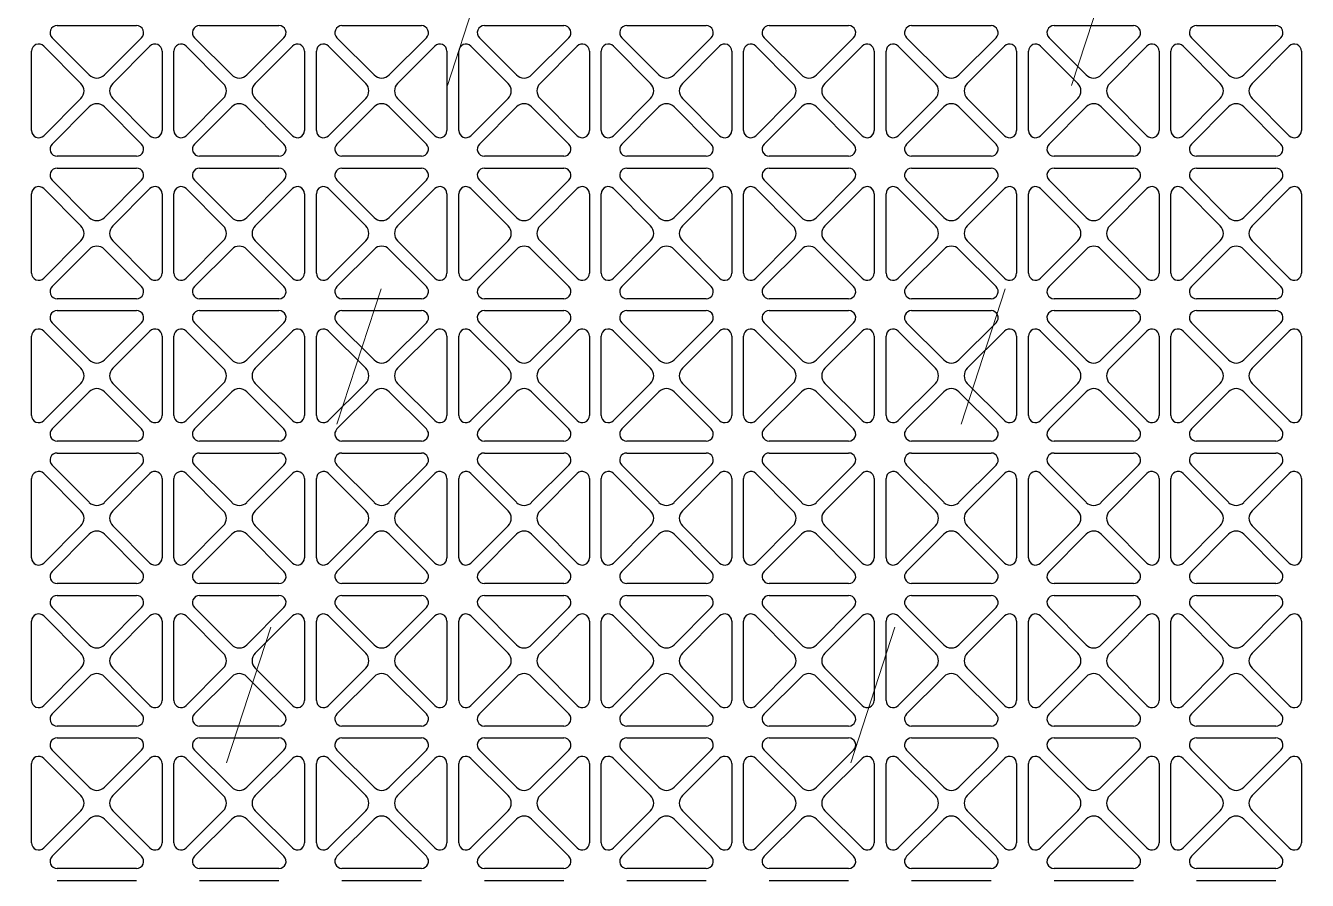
# Model space of a CAD drawing. Extents: x 59521 to 184406, y -1257 to 56672.
# Drawn here: x 70951.7 to 71167.7, y 19740.2 to 19884.2 of the extents above; entities that cross this region are included whole.
import ezdxf

# ---------------------------------------------------------------- set-up
doc = ezdxf.new("R2010")
doc.units = 0
doc.header["$MEASUREMENT"] = 0
doc.linetypes.add('ACAD_ISO03W100', pattern=[30, 12, -18])
doc.layers.get('0').update_dxf_attribs({"linetype": 'CONTINUOUS'})
doc.layers.add('THICK', color=7, linetype='CONTINUOUS', lineweight=0)
doc.layers.add('WANGKONG_0', color=7, linetype='CONTINUOUS')

# ---------------------------------------------------------------- blocks, each defined once
blk = doc.blocks.new('ju77')
at = {"layer": 'WANGKONG_0', "color": 87, "linetype": 'Continuous'}
for p, q in [((-50.73, 155), (-37.35, 155)), ((-26.73, 155), (-13.35, 155)), ((-2.73, 155), (10.65, 155)), ((21.27, 155), (34.65, 155)), ((45.27, 155), (58.65, 155)), ((69.27, 155), (82.65, 155)), ((93.27, 155), (106.65, 155)), ((117.27, 155), (130.65, 155)), ((141.27, 155), (154.65, 155)), ((-52.99, 151.54), (-46.73, 145.27)), ((-45.31, 146.69), (-51.58, 152.95)), ((-36.5, 152.95), (-42.77, 146.69)), ((-41.35, 145.27), (-35.09, 151.54)), ((-28.99, 151.54), (-22.73, 145.27)), ((-21.31, 146.69), (-27.58, 152.95)), ((-12.5, 152.95), (-18.77, 146.69)), ((-17.35, 145.27), (-11.09, 151.54)), ((-4.99, 151.54), (1.27, 145.27)), ((2.69, 146.69), (-3.58, 152.95)), ((11.5, 152.95), (5.23, 146.69)), ((6.65, 145.27), (12.91, 151.54)), ((19.01, 151.54), (25.27, 145.27)), ((26.69, 146.69), (20.42, 152.95)), ((35.5, 152.95), (29.23, 146.69)), ((30.65, 145.27), (36.91, 151.54)), ((43.01, 151.54), (49.27, 145.27)), ((50.69, 146.69), (44.42, 152.95)), ((59.5, 152.95), (53.23, 146.69)), ((54.65, 145.27), (60.91, 151.54)), ((67.01, 151.54), (73.27, 145.27)), ((74.69, 146.69), (68.42, 152.95)), ((83.5, 152.95), (77.23, 146.69)), ((78.65, 145.27), (84.91, 151.54)), ((91.01, 151.54), (97.27, 145.27)), ((98.69, 146.69), (92.42, 152.95)), ((107.5, 152.95), (101.23, 146.69)), ((102.65, 145.27), (108.91, 151.54)), ((115.01, 151.54), (121.27, 145.27)), ((122.69, 146.69), (116.42, 152.95)), ((131.5, 152.95), (125.23, 146.69)), ((126.65, 145.27), (132.91, 151.54)), ((139.01, 151.54), (145.27, 145.27)), ((146.69, 146.69), (140.42, 152.95)), ((155.5, 152.95), (149.23, 146.69)), ((150.65, 145.27), (156.91, 151.54)), ((-55.04, 137.31), (-55.04, 150.69)), ((-33.04, 150.69), (-33.04, 137.31)), ((-31.04, 137.31), (-31.04, 150.69)), ((-9.04, 150.69), (-9.04, 137.31)), ((-7.04, 137.31), (-7.04, 150.69)), ((14.96, 150.69), (14.96, 137.31)), ((16.96, 137.31), (16.96, 150.69)), ((38.96, 150.69), (38.96, 137.31)), ((40.96, 137.31), (40.96, 150.69)), ((62.96, 150.69), (62.96, 137.31)), ((64.96, 137.31), (64.96, 150.69)), ((86.96, 150.69), (86.96, 137.31)), ((88.96, 137.31), (88.96, 150.69)), ((110.96, 150.69), (110.96, 137.31)), ((112.96, 137.31), (112.96, 150.69)), ((134.96, 150.69), (134.96, 137.31)), ((136.96, 137.31), (136.96, 150.69)), ((158.96, 150.69), (158.96, 137.31)), ((-46.73, 142.73), (-52.99, 136.46)), ((-35.09, 136.46), (-41.35, 142.73)), ((-22.73, 142.73), (-28.99, 136.46)), ((-11.09, 136.46), (-17.35, 142.73)), ((1.27, 142.73), (-4.99, 136.46)), ((12.91, 136.46), (6.65, 142.73)), ((25.27, 142.73), (19.01, 136.46)), ((36.91, 136.46), (30.65, 142.73)), ((49.27, 142.73), (43.01, 136.46)), ((60.91, 136.46), (54.65, 142.73)), ((73.27, 142.73), (67.01, 136.46)), ((84.91, 136.46), (78.65, 142.73)), ((97.27, 142.73), (91.01, 136.46)), ((108.91, 136.46), (102.65, 142.73)), ((121.27, 142.73), (115.01, 136.46)), ((132.91, 136.46), (126.65, 142.73)), ((145.27, 142.73), (139.01, 136.46)), ((156.91, 136.46), (150.65, 142.73)), ((-51.58, 135.05), (-45.31, 141.31)), ((-42.77, 141.31), (-36.5, 135.05)), ((-27.58, 135.05), (-21.31, 141.31)), ((-18.77, 141.31), (-12.5, 135.05)), ((-3.58, 135.05), (2.69, 141.31)), ((5.23, 141.31), (11.5, 135.05)), ((20.42, 135.05), (26.69, 141.31)), ((29.23, 141.31), (35.5, 135.05)), ((44.42, 135.05), (50.69, 141.31)), ((53.23, 141.31), (59.5, 135.05)), ((68.42, 135.05), (74.69, 141.31)), ((77.23, 141.31), (83.5, 135.05)), ((92.42, 135.05), (98.69, 141.31)), ((101.23, 141.31), (107.5, 135.05)), ((116.42, 135.05), (122.69, 141.31)), ((125.23, 141.31), (131.5, 135.05)), ((140.42, 135.05), (146.69, 141.31)), ((149.23, 141.31), (155.5, 135.05)), ((-37.35, 133), (-50.73, 133)), ((-13.35, 133), (-26.73, 133)), ((10.65, 133), (-2.73, 133)), ((34.65, 133), (21.27, 133)), ((58.65, 133), (45.27, 133)), ((82.65, 133), (69.27, 133)), ((106.65, 133), (93.27, 133)), ((130.65, 133), (117.27, 133)), ((154.65, 133), (141.27, 133)), ((-50.73, 131), (-37.35, 131)), ((-26.73, 131), (-13.35, 131)), ((-2.73, 131), (10.65, 131)), ((21.27, 131), (34.65, 131)), ((45.27, 131), (58.65, 131)), ((69.27, 131), (82.65, 131)), ((93.27, 131), (106.65, 131)), ((117.27, 131), (130.65, 131)), ((141.27, 131), (154.65, 131)), ((-52.99, 127.54), (-46.73, 121.27)), ((-45.31, 122.69), (-51.58, 128.95)), ((-36.5, 128.95), (-42.77, 122.69)), ((-41.35, 121.27), (-35.09, 127.54)), ((-28.99, 127.54), (-22.73, 121.27)), ((-21.31, 122.69), (-27.58, 128.95)), ((-12.5, 128.95), (-18.77, 122.69)), ((-17.35, 121.27), (-11.09, 127.54)), ((-4.99, 127.54), (1.27, 121.27)), ((2.69, 122.69), (-3.58, 128.95)), ((11.5, 128.95), (5.23, 122.69)), ((6.65, 121.27), (12.91, 127.54)), ((19.01, 127.54), (25.27, 121.27)), ((26.69, 122.69), (20.42, 128.95)), ((35.5, 128.95), (29.23, 122.69)), ((30.65, 121.27), (36.91, 127.54)), ((43.01, 127.54), (49.27, 121.27)), ((50.69, 122.69), (44.42, 128.95)), ((59.5, 128.95), (53.23, 122.69)), ((54.65, 121.27), (60.91, 127.54)), ((67.01, 127.54), (73.27, 121.27)), ((74.69, 122.69), (68.42, 128.95)), ((83.5, 128.95), (77.23, 122.69)), ((78.65, 121.27), (84.91, 127.54)), ((91.01, 127.54), (97.27, 121.27)), ((98.69, 122.69), (92.42, 128.95)), ((107.5, 128.95), (101.23, 122.69)), ((102.65, 121.27), (108.91, 127.54)), ((115.01, 127.54), (121.27, 121.27)), ((122.69, 122.69), (116.42, 128.95)), ((131.5, 128.95), (125.23, 122.69)), ((126.65, 121.27), (132.91, 127.54)), ((139.01, 127.54), (145.27, 121.27)), ((146.69, 122.69), (140.42, 128.95)), ((155.5, 128.95), (149.23, 122.69)), ((150.65, 121.27), (156.91, 127.54)), ((-55.04, 113.31), (-55.04, 126.69)), ((-33.04, 126.69), (-33.04, 113.31)), ((-31.04, 113.31), (-31.04, 126.69)), ((-9.04, 126.69), (-9.04, 113.31)), ((-7.04, 113.31), (-7.04, 126.69)), ((14.96, 126.69), (14.96, 113.31)), ((16.96, 113.31), (16.96, 126.69)), ((38.96, 126.69), (38.96, 113.31)), ((40.96, 113.31), (40.96, 126.69)), ((62.96, 126.69), (62.96, 113.31)), ((64.96, 113.31), (64.96, 126.69)), ((86.96, 126.69), (86.96, 113.31)), ((88.96, 113.31), (88.96, 126.69)), ((110.96, 126.69), (110.96, 113.31)), ((112.96, 113.31), (112.96, 126.69)), ((134.96, 126.69), (134.96, 113.31)), ((136.96, 113.31), (136.96, 126.69)), ((158.96, 126.69), (158.96, 113.31)), ((-46.73, 118.73), (-52.99, 112.46)), ((-51.58, 111.05), (-45.31, 117.31)), ((-42.77, 117.31), (-36.5, 111.05)), ((-35.09, 112.46), (-41.35, 118.73)), ((-22.73, 118.73), (-28.99, 112.46)), ((-27.58, 111.05), (-21.31, 117.31)), ((-18.77, 117.31), (-12.5, 111.05)), ((-11.09, 112.46), (-17.35, 118.73)), ((1.27, 118.73), (-4.99, 112.46)), ((-3.58, 111.05), (2.69, 117.31)), ((5.23, 117.31), (11.5, 111.05)), ((12.91, 112.46), (6.65, 118.73)), ((25.27, 118.73), (19.01, 112.46)), ((20.42, 111.05), (26.69, 117.31)), ((29.23, 117.31), (35.5, 111.05)), ((36.91, 112.46), (30.65, 118.73)), ((49.27, 118.73), (43.01, 112.46)), ((44.42, 111.05), (50.69, 117.31)), ((53.23, 117.31), (59.5, 111.05)), ((60.91, 112.46), (54.65, 118.73)), ((73.27, 118.73), (67.01, 112.46)), ((68.42, 111.05), (74.69, 117.31)), ((77.23, 117.31), (83.5, 111.05)), ((84.91, 112.46), (78.65, 118.73)), ((97.27, 118.73), (91.01, 112.46)), ((92.42, 111.05), (98.69, 117.31)), ((101.23, 117.31), (107.5, 111.05)), ((108.91, 112.46), (102.65, 118.73)), ((121.27, 118.73), (115.01, 112.46)), ((116.42, 111.05), (122.69, 117.31)), ((125.23, 117.31), (131.5, 111.05)), ((132.91, 112.46), (126.65, 118.73)), ((145.27, 118.73), (139.01, 112.46)), ((140.42, 111.05), (146.69, 117.31)), ((149.23, 117.31), (155.5, 111.05)), ((156.91, 112.46), (150.65, 118.73)), ((-37.35, 109), (-50.73, 109)), ((-13.35, 109), (-26.73, 109)), ((10.65, 109), (-2.73, 109)), ((34.65, 109), (21.27, 109)), ((58.65, 109), (45.27, 109)), ((82.65, 109), (69.27, 109)), ((106.65, 109), (93.27, 109)), ((130.65, 109), (117.27, 109)), ((154.65, 109), (141.27, 109)), ((-50.73, 107), (-37.35, 107)), ((-26.73, 107), (-13.35, 107)), ((-2.73, 107), (10.65, 107)), ((21.27, 107), (34.65, 107)), ((45.27, 107), (58.65, 107)), ((69.27, 107), (82.65, 107)), ((93.27, 107), (106.65, 107)), ((117.27, 107), (130.65, 107)), ((141.27, 107), (154.65, 107)), ((-45.31, 98.69), (-51.58, 104.95)), ((-36.5, 104.95), (-42.77, 98.69)), ((-21.31, 98.69), (-27.58, 104.95)), ((-12.5, 104.95), (-18.77, 98.69)), ((2.69, 98.69), (-3.58, 104.95)), ((11.5, 104.95), (5.23, 98.69)), ((26.69, 98.69), (20.42, 104.95)), ((35.5, 104.95), (29.23, 98.69)), ((50.69, 98.69), (44.42, 104.95)), ((59.5, 104.95), (53.23, 98.69)), ((74.69, 98.69), (68.42, 104.95)), ((83.5, 104.95), (77.23, 98.69)), ((98.69, 98.69), (92.42, 104.95)), ((107.5, 104.95), (101.23, 98.69)), ((122.69, 98.69), (116.42, 104.95)), ((131.5, 104.95), (125.23, 98.69)), ((146.69, 98.69), (140.42, 104.95)), ((155.5, 104.95), (149.23, 98.69)), ((-55.04, 89.31), (-55.04, 102.69)), ((-52.99, 103.54), (-46.73, 97.27)), ((-41.35, 97.27), (-35.09, 103.54)), ((-33.04, 102.69), (-33.04, 89.31)), ((-31.04, 89.31), (-31.04, 102.69)), ((-28.99, 103.54), (-22.73, 97.27)), ((-17.35, 97.27), (-11.09, 103.54)), ((-9.04, 102.69), (-9.04, 89.31)), ((-7.04, 89.31), (-7.04, 102.69)), ((-4.99, 103.54), (1.27, 97.27)), ((6.65, 97.27), (12.91, 103.54)), ((14.96, 102.69), (14.96, 89.31)), ((16.96, 89.31), (16.96, 102.69)), ((19.01, 103.54), (25.27, 97.27)), ((30.65, 97.27), (36.91, 103.54)), ((38.96, 102.69), (38.96, 89.31)), ((40.96, 89.31), (40.96, 102.69)), ((43.01, 103.54), (49.27, 97.27)), ((54.65, 97.27), (60.91, 103.54)), ((62.96, 102.69), (62.96, 89.31)), ((64.96, 89.31), (64.96, 102.69)), ((67.01, 103.54), (73.27, 97.27)), ((78.65, 97.27), (84.91, 103.54)), ((86.96, 102.69), (86.96, 89.31)), ((88.96, 89.31), (88.96, 102.69)), ((91.01, 103.54), (97.27, 97.27)), ((102.65, 97.27), (108.91, 103.54)), ((110.96, 102.69), (110.96, 89.31)), ((112.96, 89.31), (112.96, 102.69)), ((115.01, 103.54), (121.27, 97.27)), ((126.65, 97.27), (132.91, 103.54)), ((134.96, 102.69), (134.96, 89.31)), ((136.96, 89.31), (136.96, 102.69)), ((139.01, 103.54), (145.27, 97.27)), ((150.65, 97.27), (156.91, 103.54)), ((158.96, 102.69), (158.96, 89.31)), ((-46.73, 94.73), (-52.99, 88.46)), ((-51.58, 87.05), (-45.31, 93.31)), ((-42.77, 93.31), (-36.5, 87.05)), ((-35.09, 88.46), (-41.35, 94.73)), ((-22.73, 94.73), (-28.99, 88.46)), ((-27.58, 87.05), (-21.31, 93.31)), ((-18.77, 93.31), (-12.5, 87.05)), ((-11.09, 88.46), (-17.35, 94.73)), ((1.27, 94.73), (-4.99, 88.46)), ((-3.58, 87.05), (2.69, 93.31)), ((5.23, 93.31), (11.5, 87.05)), ((12.91, 88.46), (6.65, 94.73)), ((25.27, 94.73), (19.01, 88.46)), ((20.42, 87.05), (26.69, 93.31)), ((29.23, 93.31), (35.5, 87.05)), ((36.91, 88.46), (30.65, 94.73)), ((49.27, 94.73), (43.01, 88.46)), ((44.42, 87.05), (50.69, 93.31)), ((53.23, 93.31), (59.5, 87.05)), ((60.91, 88.46), (54.65, 94.73)), ((73.27, 94.73), (67.01, 88.46)), ((68.42, 87.05), (74.69, 93.31)), ((77.23, 93.31), (83.5, 87.05)), ((84.91, 88.46), (78.65, 94.73)), ((97.27, 94.73), (91.01, 88.46)), ((92.42, 87.05), (98.69, 93.31)), ((101.23, 93.31), (107.5, 87.05)), ((108.91, 88.46), (102.65, 94.73)), ((121.27, 94.73), (115.01, 88.46)), ((116.42, 87.05), (122.69, 93.31)), ((125.23, 93.31), (131.5, 87.05)), ((132.91, 88.46), (126.65, 94.73)), ((145.27, 94.73), (139.01, 88.46)), ((140.42, 87.05), (146.69, 93.31)), ((149.23, 93.31), (155.5, 87.05)), ((156.91, 88.46), (150.65, 94.73)), ((-37.35, 85), (-50.73, 85)), ((-13.35, 85), (-26.73, 85)), ((10.65, 85), (-2.73, 85)), ((34.65, 85), (21.27, 85)), ((58.65, 85), (45.27, 85)), ((82.65, 85), (69.27, 85)), ((106.65, 85), (93.27, 85)), ((130.65, 85), (117.27, 85)), ((154.65, 85), (141.27, 85)), ((-50.73, 83), (-37.35, 83)), ((-26.73, 83), (-13.35, 83)), ((-2.73, 83), (10.65, 83)), ((21.27, 83), (34.65, 83)), ((45.27, 83), (58.65, 83)), ((69.27, 83), (82.65, 83)), ((93.27, 83), (106.65, 83)), ((117.27, 83), (130.65, 83)), ((141.27, 83), (154.65, 83)), ((-45.31, 74.69), (-51.58, 80.95)), ((-36.5, 80.95), (-42.77, 74.69)), ((-21.31, 74.69), (-27.58, 80.95)), ((-12.5, 80.95), (-18.77, 74.69)), ((2.69, 74.69), (-3.58, 80.95)), ((11.5, 80.95), (5.23, 74.69)), ((26.69, 74.69), (20.42, 80.95)), ((35.5, 80.95), (29.23, 74.69)), ((50.69, 74.69), (44.42, 80.95)), ((59.5, 80.95), (53.23, 74.69)), ((74.69, 74.69), (68.42, 80.95)), ((83.5, 80.95), (77.23, 74.69)), ((98.69, 74.69), (92.42, 80.95)), ((107.5, 80.95), (101.23, 74.69)), ((122.69, 74.69), (116.42, 80.95)), ((131.5, 80.95), (125.23, 74.69)), ((146.69, 74.69), (140.42, 80.95)), ((155.5, 80.95), (149.23, 74.69)), ((-55.04, 65.31), (-55.04, 78.69)), ((-52.99, 79.54), (-46.73, 73.27)), ((-41.35, 73.27), (-35.09, 79.54)), ((-33.04, 78.69), (-33.04, 65.31)), ((-31.04, 65.31), (-31.04, 78.69)), ((-28.99, 79.54), (-22.73, 73.27)), ((-17.35, 73.27), (-11.09, 79.54)), ((-9.04, 78.69), (-9.04, 65.31)), ((-7.04, 65.31), (-7.04, 78.69)), ((-4.99, 79.54), (1.27, 73.27)), ((6.65, 73.27), (12.91, 79.54)), ((14.96, 78.69), (14.96, 65.31)), ((16.96, 65.31), (16.96, 78.69)), ((19.01, 79.54), (25.27, 73.27)), ((30.65, 73.27), (36.91, 79.54)), ((38.96, 78.69), (38.96, 65.31)), ((40.96, 65.31), (40.96, 78.69)), ((43.01, 79.54), (49.27, 73.27)), ((54.65, 73.27), (60.91, 79.54)), ((62.96, 78.69), (62.96, 65.31)), ((64.96, 65.31), (64.96, 78.69)), ((67.01, 79.54), (73.27, 73.27)), ((78.65, 73.27), (84.91, 79.54)), ((86.96, 78.69), (86.96, 65.31)), ((88.96, 65.31), (88.96, 78.69)), ((91.01, 79.54), (97.27, 73.27)), ((102.65, 73.27), (108.91, 79.54)), ((110.96, 78.69), (110.96, 65.31)), ((112.96, 65.31), (112.96, 78.69)), ((115.01, 79.54), (121.27, 73.27)), ((126.65, 73.27), (132.91, 79.54)), ((134.96, 78.69), (134.96, 65.31)), ((136.96, 65.31), (136.96, 78.69)), ((139.01, 79.54), (145.27, 73.27)), ((150.65, 73.27), (156.91, 79.54)), ((158.96, 78.69), (158.96, 65.31)), ((-46.73, 70.73), (-52.99, 64.46)), ((-51.58, 63.05), (-45.31, 69.31)), ((-42.77, 69.31), (-36.5, 63.05)), ((-35.09, 64.46), (-41.35, 70.73)), ((-22.73, 70.73), (-28.99, 64.46)), ((-27.58, 63.05), (-21.31, 69.31)), ((-18.77, 69.31), (-12.5, 63.05)), ((-11.09, 64.46), (-17.35, 70.73)), ((1.27, 70.73), (-4.99, 64.46)), ((-3.58, 63.05), (2.69, 69.31)), ((5.23, 69.31), (11.5, 63.05)), ((12.91, 64.46), (6.65, 70.73)), ((25.27, 70.73), (19.01, 64.46)), ((20.42, 63.05), (26.69, 69.31)), ((29.23, 69.31), (35.5, 63.05)), ((36.91, 64.46), (30.65, 70.73)), ((49.27, 70.73), (43.01, 64.46)), ((44.42, 63.05), (50.69, 69.31)), ((53.23, 69.31), (59.5, 63.05)), ((60.91, 64.46), (54.65, 70.73)), ((73.27, 70.73), (67.01, 64.46)), ((68.42, 63.05), (74.69, 69.31)), ((77.23, 69.31), (83.5, 63.05)), ((84.91, 64.46), (78.65, 70.73)), ((97.27, 70.73), (91.01, 64.46)), ((92.42, 63.05), (98.69, 69.31)), ((101.23, 69.31), (107.5, 63.05)), ((108.91, 64.46), (102.65, 70.73)), ((121.27, 70.73), (115.01, 64.46)), ((116.42, 63.05), (122.69, 69.31)), ((125.23, 69.31), (131.5, 63.05)), ((132.91, 64.46), (126.65, 70.73)), ((145.27, 70.73), (139.01, 64.46)), ((140.42, 63.05), (146.69, 69.31)), ((149.23, 69.31), (155.5, 63.05)), ((156.91, 64.46), (150.65, 70.73)), ((-37.35, 61), (-50.73, 61)), ((-13.35, 61), (-26.73, 61)), ((10.65, 61), (-2.73, 61)), ((34.65, 61), (21.27, 61)), ((58.65, 61), (45.27, 61)), ((82.65, 61), (69.27, 61)), ((106.65, 61), (93.27, 61)), ((130.65, 61), (117.27, 61)), ((154.65, 61), (141.27, 61)), ((-50.73, 59), (-37.35, 59)), ((-26.73, 59), (-13.35, 59)), ((-2.73, 59), (10.65, 59)), ((21.27, 59), (34.65, 59)), ((45.27, 59), (58.65, 59)), ((69.27, 59), (82.65, 59)), ((93.27, 59), (106.65, 59)), ((117.27, 59), (130.65, 59)), ((141.27, 59), (154.65, 59)), ((-45.31, 50.69), (-51.58, 56.95)), ((-36.5, 56.95), (-42.77, 50.69)), ((-21.31, 50.69), (-27.58, 56.95)), ((-12.5, 56.95), (-18.77, 50.69)), ((2.69, 50.69), (-3.58, 56.95)), ((11.5, 56.95), (5.23, 50.69)), ((26.69, 50.69), (20.42, 56.95)), ((35.5, 56.95), (29.23, 50.69)), ((50.69, 50.69), (44.42, 56.95)), ((59.5, 56.95), (53.23, 50.69)), ((74.69, 50.69), (68.42, 56.95)), ((83.5, 56.95), (77.23, 50.69)), ((98.69, 50.69), (92.42, 56.95)), ((107.5, 56.95), (101.23, 50.69)), ((122.69, 50.69), (116.42, 56.95)), ((131.5, 56.95), (125.23, 50.69)), ((146.69, 50.69), (140.42, 56.95)), ((155.5, 56.95), (149.23, 50.69)), ((-55.04, 41.31), (-55.04, 54.69)), ((-52.99, 55.54), (-46.73, 49.27)), ((-41.35, 49.27), (-35.09, 55.54)), ((-33.04, 54.69), (-33.04, 41.31)), ((-31.04, 41.31), (-31.04, 54.69)), ((-28.99, 55.54), (-22.73, 49.27)), ((-17.35, 49.27), (-11.09, 55.54)), ((-9.04, 54.69), (-9.04, 41.31)), ((-7.04, 41.31), (-7.04, 54.69)), ((-4.99, 55.54), (1.27, 49.27)), ((6.65, 49.27), (12.91, 55.54)), ((14.96, 54.69), (14.96, 41.31)), ((16.96, 41.31), (16.96, 54.69)), ((19.01, 55.54), (25.27, 49.27)), ((30.65, 49.27), (36.91, 55.54)), ((38.96, 54.69), (38.96, 41.31)), ((40.96, 41.31), (40.96, 54.69)), ((43.01, 55.54), (49.27, 49.27)), ((54.65, 49.27), (60.91, 55.54)), ((62.96, 54.69), (62.96, 41.31)), ((64.96, 41.31), (64.96, 54.69)), ((67.01, 55.54), (73.27, 49.27)), ((78.65, 49.27), (84.91, 55.54)), ((86.96, 54.69), (86.96, 41.31)), ((88.96, 41.31), (88.96, 54.69)), ((91.01, 55.54), (97.27, 49.27)), ((102.65, 49.27), (108.91, 55.54)), ((110.96, 54.69), (110.96, 41.31)), ((112.96, 41.31), (112.96, 54.69)), ((115.01, 55.54), (121.27, 49.27)), ((126.65, 49.27), (132.91, 55.54)), ((134.96, 54.69), (134.96, 41.31)), ((136.96, 41.31), (136.96, 54.69)), ((139.01, 55.54), (145.27, 49.27)), ((150.65, 49.27), (156.91, 55.54)), ((158.96, 54.69), (158.96, 41.31)), ((-46.73, 46.73), (-52.99, 40.46)), ((-35.09, 40.46), (-41.35, 46.73)), ((-22.73, 46.73), (-28.99, 40.46)), ((-11.09, 40.46), (-17.35, 46.73)), ((1.27, 46.73), (-4.99, 40.46)), ((12.91, 40.46), (6.65, 46.73)), ((25.27, 46.73), (19.01, 40.46)), ((36.91, 40.46), (30.65, 46.73)), ((49.27, 46.73), (43.01, 40.46)), ((60.91, 40.46), (54.65, 46.73)), ((73.27, 46.73), (67.01, 40.46)), ((84.91, 40.46), (78.65, 46.73)), ((97.27, 46.73), (91.01, 40.46)), ((108.91, 40.46), (102.65, 46.73)), ((121.27, 46.73), (115.01, 40.46)), ((132.91, 40.46), (126.65, 46.73)), ((145.27, 46.73), (139.01, 40.46)), ((156.91, 40.46), (150.65, 46.73)), ((-51.58, 39.05), (-45.31, 45.31)), ((-42.77, 45.31), (-36.5, 39.05)), ((-27.58, 39.05), (-21.31, 45.31)), ((-18.77, 45.31), (-12.5, 39.05)), ((-3.58, 39.05), (2.69, 45.31)), ((5.23, 45.31), (11.5, 39.05)), ((20.42, 39.05), (26.69, 45.31)), ((29.23, 45.31), (35.5, 39.05)), ((44.42, 39.05), (50.69, 45.31)), ((53.23, 45.31), (59.5, 39.05)), ((68.42, 39.05), (74.69, 45.31)), ((77.23, 45.31), (83.5, 39.05)), ((92.42, 39.05), (98.69, 45.31)), ((101.23, 45.31), (107.5, 39.05)), ((116.42, 39.05), (122.69, 45.31)), ((125.23, 45.31), (131.5, 39.05)), ((140.42, 39.05), (146.69, 45.31)), ((149.23, 45.31), (155.5, 39.05)), ((-37.35, 37), (-50.73, 37)), ((-13.35, 37), (-26.73, 37)), ((10.65, 37), (-2.73, 37)), ((34.65, 37), (21.27, 37)), ((58.65, 37), (45.27, 37)), ((82.65, 37), (69.27, 37)), ((106.65, 37), (93.27, 37)), ((130.65, 37), (117.27, 37)), ((154.65, 37), (141.27, 37)), ((-50.73, 35), (-37.35, 35)), ((-26.73, 35), (-13.35, 35)), ((-2.73, 35), (10.65, 35)), ((21.27, 35), (34.65, 35)), ((45.27, 35), (58.65, 35)), ((69.27, 35), (82.65, 35)), ((93.27, 35), (106.65, 35)), ((117.27, 35), (130.65, 35)), ((141.27, 35), (154.65, 35)), ((-45.31, 26.69), (-51.58, 32.95)), ((-36.5, 32.95), (-42.77, 26.69)), ((-21.31, 26.69), (-27.58, 32.95)), ((-12.5, 32.95), (-18.77, 26.69)), ((2.69, 26.69), (-3.58, 32.95)), ((11.5, 32.95), (5.23, 26.69)), ((26.69, 26.69), (20.42, 32.95)), ((35.5, 32.95), (29.23, 26.69)), ((50.69, 26.69), (44.42, 32.95)), ((59.5, 32.95), (53.23, 26.69)), ((74.69, 26.69), (68.42, 32.95)), ((83.5, 32.95), (77.23, 26.69)), ((98.69, 26.69), (92.42, 32.95)), ((107.5, 32.95), (101.23, 26.69)), ((122.69, 26.69), (116.42, 32.95)), ((131.5, 32.95), (125.23, 26.69)), ((146.69, 26.69), (140.42, 32.95)), ((155.5, 32.95), (149.23, 26.69)), ((-55.04, 17.31), (-55.04, 30.69)), ((-52.99, 31.54), (-46.73, 25.27)), ((-41.35, 25.27), (-35.09, 31.54)), ((-33.04, 30.69), (-33.04, 17.31)), ((-31.04, 17.31), (-31.04, 30.69)), ((-28.99, 31.54), (-22.73, 25.27)), ((-17.35, 25.27), (-11.09, 31.54)), ((-9.04, 30.69), (-9.04, 17.31)), ((-7.04, 17.31), (-7.04, 30.69)), ((-4.99, 31.54), (1.27, 25.27)), ((6.65, 25.27), (12.91, 31.54)), ((14.96, 30.69), (14.96, 17.31)), ((16.96, 17.31), (16.96, 30.69)), ((19.01, 31.54), (25.27, 25.27)), ((30.65, 25.27), (36.91, 31.54)), ((38.96, 30.69), (38.96, 17.31)), ((40.96, 17.31), (40.96, 30.69)), ((43.01, 31.54), (49.27, 25.27)), ((54.65, 25.27), (60.91, 31.54)), ((62.96, 30.69), (62.96, 17.31)), ((64.96, 17.31), (64.96, 30.69)), ((67.01, 31.54), (73.27, 25.27)), ((78.65, 25.27), (84.91, 31.54)), ((86.96, 30.69), (86.96, 17.31)), ((88.96, 17.31), (88.96, 30.69)), ((91.01, 31.54), (97.27, 25.27)), ((102.65, 25.27), (108.91, 31.54)), ((110.96, 30.69), (110.96, 17.31)), ((112.96, 17.31), (112.96, 30.69)), ((115.01, 31.54), (121.27, 25.27)), ((126.65, 25.27), (132.91, 31.54)), ((134.96, 30.69), (134.96, 17.31)), ((136.96, 17.31), (136.96, 30.69)), ((139.01, 31.54), (145.27, 25.27)), ((150.65, 25.27), (156.91, 31.54)), ((158.96, 30.69), (158.96, 17.31)), ((-46.73, 22.73), (-52.99, 16.46)), ((-35.09, 16.46), (-41.35, 22.73)), ((-22.73, 22.73), (-28.99, 16.46)), ((-11.09, 16.46), (-17.35, 22.73)), ((1.27, 22.73), (-4.99, 16.46)), ((12.91, 16.46), (6.65, 22.73)), ((25.27, 22.73), (19.01, 16.46)), ((36.91, 16.46), (30.65, 22.73)), ((49.27, 22.73), (43.01, 16.46)), ((60.91, 16.46), (54.65, 22.73)), ((73.27, 22.73), (67.01, 16.46)), ((84.91, 16.46), (78.65, 22.73)), ((97.27, 22.73), (91.01, 16.46)), ((108.91, 16.46), (102.65, 22.73)), ((121.27, 22.73), (115.01, 16.46)), ((132.91, 16.46), (126.65, 22.73)), ((145.27, 22.73), (139.01, 16.46)), ((156.91, 16.46), (150.65, 22.73)), ((-51.58, 15.05), (-45.31, 21.31)), ((-42.77, 21.31), (-36.5, 15.05)), ((-27.58, 15.05), (-21.31, 21.31)), ((-18.77, 21.31), (-12.5, 15.05)), ((-3.58, 15.05), (2.69, 21.31)), ((5.23, 21.31), (11.5, 15.05)), ((20.42, 15.05), (26.69, 21.31)), ((29.23, 21.31), (35.5, 15.05)), ((44.42, 15.05), (50.69, 21.31)), ((53.23, 21.31), (59.5, 15.05)), ((68.42, 15.05), (74.69, 21.31)), ((77.23, 21.31), (83.5, 15.05)), ((92.42, 15.05), (98.69, 21.31)), ((101.23, 21.31), (107.5, 15.05)), ((116.42, 15.05), (122.69, 21.31)), ((125.23, 21.31), (131.5, 15.05)), ((140.42, 15.05), (146.69, 21.31)), ((149.23, 21.31), (155.5, 15.05)), ((-37.35, 13), (-50.73, 13)), ((-13.35, 13), (-26.73, 13)), ((10.65, 13), (-2.73, 13)), ((34.65, 13), (21.27, 13)), ((58.65, 13), (45.27, 13)), ((82.65, 13), (69.27, 13)), ((106.65, 13), (93.27, 13)), ((130.65, 13), (117.27, 13)), ((154.65, 13), (141.27, 13)), ((-50.73, 11), (-37.35, 11)), ((-26.73, 11), (-13.35, 11)), ((-2.73, 11), (10.65, 11)), ((21.27, 11), (34.65, 11)), ((45.27, 11), (58.65, 11)), ((69.27, 11), (82.65, 11)), ((93.27, 11), (106.65, 11)), ((117.27, 11), (130.65, 11)), ((141.27, 11), (154.65, 11))]:
    blk.add_line(p, q, dxfattribs=at)
for centre, radius, start, end in [((-50.73, 153.8), 1.2, 90, 225), ((-37.35, 153.8), 1.2, 315, 90), ((-26.73, 153.8), 1.2, 90, 225), ((-13.35, 153.8), 1.2, 315, 90), ((-2.73, 153.8), 1.2, 90, 225), ((10.65, 153.8), 1.2, 315, 90), ((21.27, 153.8), 1.2, 90, 225), ((34.65, 153.8), 1.2, 315, 90), ((45.27, 153.8), 1.2, 90, 225), ((58.65, 153.8), 1.2, 315, 90), ((69.27, 153.8), 1.2, 90, 225), ((82.65, 153.8), 1.2, 315, 90), ((93.27, 153.8), 1.2, 90, 225), ((106.65, 153.8), 1.2, 315, 90), ((117.27, 153.8), 1.2, 90, 225), ((130.65, 153.8), 1.2, 315, 90), ((141.27, 153.8), 1.2, 90, 225), ((154.65, 153.8), 1.2, 315, 90), ((-53.84, 150.69), 1.2, 45, 180), ((-34.24, 150.69), 1.2, 0, 135), ((-29.84, 150.69), 1.2, 45, 180), ((-10.24, 150.69), 1.2, 0, 135), ((-5.84, 150.69), 1.2, 45, 180), ((13.76, 150.69), 1.2, 0, 135), ((18.16, 150.69), 1.2, 45, 180), ((37.76, 150.69), 1.2, 0, 135), ((42.16, 150.69), 1.2, 45, 180), ((61.76, 150.69), 1.2, 0, 135), ((66.16, 150.69), 1.2, 45, 180), ((85.76, 150.69), 1.2, 0, 135), ((90.16, 150.69), 1.2, 45, 180), ((109.76, 150.69), 1.2, 0, 135), ((114.16, 150.69), 1.2, 45, 180), ((133.76, 150.69), 1.2, 0, 135), ((138.16, 150.69), 1.2, 45, 180), ((157.76, 150.69), 1.2, 0, 135), ((-48, 144), 1.8, 315, 45), ((-44.04, 147.96), 1.8, 225, 315), ((-40.08, 144), 1.8, 135, 225), ((-24, 144), 1.8, 315, 45), ((-20.04, 147.96), 1.8, 225, 315), ((-16.08, 144), 1.8, 135, 225), ((0, 144), 1.8, 315, 45), ((3.96, 147.96), 1.8, 225, 315), ((7.92, 144), 1.8, 135, 225), ((24, 144), 1.8, 315, 45), ((27.96, 147.96), 1.8, 225, 315), ((31.92, 144), 1.8, 135, 225), ((48, 144), 1.8, 315, 45), ((51.96, 147.96), 1.8, 225, 315), ((55.92, 144), 1.8, 135, 225), ((72, 144), 1.8, 315, 45), ((75.96, 147.96), 1.8, 225, 315), ((79.92, 144), 1.8, 135, 225), ((96, 144), 1.8, 315, 45), ((99.96, 147.96), 1.8, 225, 315), ((103.92, 144), 1.8, 135, 225), ((120, 144), 1.8, 315, 45), ((123.96, 147.96), 1.8, 225, 315), ((127.92, 144), 1.8, 135, 225), ((144, 144), 1.8, 315, 45), ((147.96, 147.96), 1.8, 225, 315), ((151.92, 144), 1.8, 135, 225), ((-44.04, 140.04), 1.8, 45, 135), ((-20.04, 140.04), 1.8, 45, 135), ((3.96, 140.04), 1.8, 45, 135), ((27.96, 140.04), 1.8, 45, 135), ((51.96, 140.04), 1.8, 45, 135), ((75.96, 140.04), 1.8, 45, 135), ((99.96, 140.04), 1.8, 45, 135), ((123.96, 140.04), 1.8, 45, 135), ((147.96, 140.04), 1.8, 45, 135), ((-53.84, 137.31), 1.2, 180, 315), ((-34.24, 137.31), 1.2, 225, 0), ((-29.84, 137.31), 1.2, 180, 315), ((-10.24, 137.31), 1.2, 225, 0), ((-5.84, 137.31), 1.2, 180, 315), ((13.76, 137.31), 1.2, 225, 0), ((18.16, 137.31), 1.2, 180, 315), ((37.76, 137.31), 1.2, 225, 0), ((42.16, 137.31), 1.2, 180, 315), ((61.76, 137.31), 1.2, 225, 0), ((66.16, 137.31), 1.2, 180, 315), ((85.76, 137.31), 1.2, 225, 0), ((90.16, 137.31), 1.2, 180, 315), ((109.76, 137.31), 1.2, 225, 0), ((114.16, 137.31), 1.2, 180, 315), ((133.76, 137.31), 1.2, 225, 0), ((138.16, 137.31), 1.2, 180, 315), ((157.76, 137.31), 1.2, 225, 0), ((-50.73, 134.2), 1.2, 135, 270), ((-37.35, 134.2), 1.2, 270, 45), ((-26.73, 134.2), 1.2, 135, 270), ((-13.35, 134.2), 1.2, 270, 45), ((-2.73, 134.2), 1.2, 135, 270), ((10.65, 134.2), 1.2, 270, 45), ((21.27, 134.2), 1.2, 135, 270), ((34.65, 134.2), 1.2, 270, 45), ((45.27, 134.2), 1.2, 135, 270), ((58.65, 134.2), 1.2, 270, 45), ((69.27, 134.2), 1.2, 135, 270), ((82.65, 134.2), 1.2, 270, 45), ((93.27, 134.2), 1.2, 135, 270), ((106.65, 134.2), 1.2, 270, 45), ((117.27, 134.2), 1.2, 135, 270), ((130.65, 134.2), 1.2, 270, 45), ((141.27, 134.2), 1.2, 135, 270), ((154.65, 134.2), 1.2, 270, 45), ((-50.73, 129.8), 1.2, 90, 225), ((-37.35, 129.8), 1.2, 315, 90), ((-26.73, 129.8), 1.2, 90, 225), ((-13.35, 129.8), 1.2, 315, 90), ((-2.73, 129.8), 1.2, 90, 225), ((10.65, 129.8), 1.2, 315, 90), ((21.27, 129.8), 1.2, 90, 225), ((34.65, 129.8), 1.2, 315, 90), ((45.27, 129.8), 1.2, 90, 225), ((58.65, 129.8), 1.2, 315, 90), ((69.27, 129.8), 1.2, 90, 225), ((82.65, 129.8), 1.2, 315, 90), ((93.27, 129.8), 1.2, 90, 225), ((106.65, 129.8), 1.2, 315, 90), ((117.27, 129.8), 1.2, 90, 225), ((130.65, 129.8), 1.2, 315, 90), ((141.27, 129.8), 1.2, 90, 225), ((154.65, 129.8), 1.2, 315, 90), ((-53.84, 126.69), 1.2, 45, 180), ((-34.24, 126.69), 1.2, 0, 135), ((-29.84, 126.69), 1.2, 45, 180), ((-10.24, 126.69), 1.2, 0, 135), ((-5.84, 126.69), 1.2, 45, 180), ((13.76, 126.69), 1.2, 0, 135), ((18.16, 126.69), 1.2, 45, 180), ((37.76, 126.69), 1.2, 0, 135), ((42.16, 126.69), 1.2, 45, 180), ((61.76, 126.69), 1.2, 0, 135), ((66.16, 126.69), 1.2, 45, 180), ((85.76, 126.69), 1.2, 0, 135), ((90.16, 126.69), 1.2, 45, 180), ((109.76, 126.69), 1.2, 0, 135), ((114.16, 126.69), 1.2, 45, 180), ((133.76, 126.69), 1.2, 0, 135), ((138.16, 126.69), 1.2, 45, 180), ((157.76, 126.69), 1.2, 0, 135), ((-48, 120), 1.8, 315, 45), ((-44.04, 123.96), 1.8, 225, 315), ((-40.08, 120), 1.8, 135, 225), ((-24, 120), 1.8, 315, 45), ((-20.04, 123.96), 1.8, 225, 315), ((-16.08, 120), 1.8, 135, 225), ((0, 120), 1.8, 315, 45), ((3.96, 123.96), 1.8, 225, 315), ((7.92, 120), 1.8, 135, 225), ((24, 120), 1.8, 315, 45), ((27.96, 123.96), 1.8, 225, 315), ((31.92, 120), 1.8, 135, 225), ((48, 120), 1.8, 315, 45), ((51.96, 123.96), 1.8, 225, 315), ((55.92, 120), 1.8, 135, 225), ((72, 120), 1.8, 315, 45), ((75.96, 123.96), 1.8, 225, 315), ((79.92, 120), 1.8, 135, 225), ((96, 120), 1.8, 315, 45), ((99.96, 123.96), 1.8, 225, 315), ((103.92, 120), 1.8, 135, 225), ((120, 120), 1.8, 315, 45), ((123.96, 123.96), 1.8, 225, 315), ((127.92, 120), 1.8, 135, 225), ((144, 120), 1.8, 315, 45), ((147.96, 123.96), 1.8, 225, 315), ((151.92, 120), 1.8, 135, 225), ((-44.04, 116.04), 1.8, 45, 135), ((-20.04, 116.04), 1.8, 45, 135), ((3.96, 116.04), 1.8, 45, 135), ((27.96, 116.04), 1.8, 45, 135), ((51.96, 116.04), 1.8, 45, 135), ((75.96, 116.04), 1.8, 45, 135), ((99.96, 116.04), 1.8, 45, 135), ((123.96, 116.04), 1.8, 45, 135), ((147.96, 116.04), 1.8, 45, 135), ((-53.84, 113.31), 1.2, 180, 315), ((-34.24, 113.31), 1.2, 225, 0), ((-29.84, 113.31), 1.2, 180, 315), ((-10.24, 113.31), 1.2, 225, 0), ((-5.84, 113.31), 1.2, 180, 315), ((13.76, 113.31), 1.2, 225, 0), ((18.16, 113.31), 1.2, 180, 315), ((37.76, 113.31), 1.2, 225, 0), ((42.16, 113.31), 1.2, 180, 315), ((61.76, 113.31), 1.2, 225, 0), ((66.16, 113.31), 1.2, 180, 315), ((85.76, 113.31), 1.2, 225, 0), ((90.16, 113.31), 1.2, 180, 315), ((109.76, 113.31), 1.2, 225, 0), ((114.16, 113.31), 1.2, 180, 315), ((133.76, 113.31), 1.2, 225, 0), ((138.16, 113.31), 1.2, 180, 315), ((157.76, 113.31), 1.2, 225, 0), ((-50.73, 110.2), 1.2, 135, 270), ((-37.35, 110.2), 1.2, 270, 45), ((-26.73, 110.2), 1.2, 135, 270), ((-13.35, 110.2), 1.2, 270, 45), ((-2.73, 110.2), 1.2, 135, 270), ((10.65, 110.2), 1.2, 270, 45), ((21.27, 110.2), 1.2, 135, 270), ((34.65, 110.2), 1.2, 270, 45), ((45.27, 110.2), 1.2, 135, 270), ((58.65, 110.2), 1.2, 270, 45), ((69.27, 110.2), 1.2, 135, 270), ((82.65, 110.2), 1.2, 270, 45), ((93.27, 110.2), 1.2, 135, 270), ((106.65, 110.2), 1.2, 270, 45), ((117.27, 110.2), 1.2, 135, 270), ((130.65, 110.2), 1.2, 270, 45), ((141.27, 110.2), 1.2, 135, 270), ((154.65, 110.2), 1.2, 270, 45), ((-50.73, 105.8), 1.2, 90, 225), ((-37.35, 105.8), 1.2, 315, 90), ((-26.73, 105.8), 1.2, 90, 225), ((-13.35, 105.8), 1.2, 315, 90), ((-2.73, 105.8), 1.2, 90, 225), ((10.65, 105.8), 1.2, 315, 90), ((21.27, 105.8), 1.2, 90, 225), ((34.65, 105.8), 1.2, 315, 90), ((45.27, 105.8), 1.2, 90, 225), ((58.65, 105.8), 1.2, 315, 90), ((69.27, 105.8), 1.2, 90, 225), ((82.65, 105.8), 1.2, 315, 90), ((93.27, 105.8), 1.2, 90, 225), ((106.65, 105.8), 1.2, 315, 90), ((117.27, 105.8), 1.2, 90, 225), ((130.65, 105.8), 1.2, 315, 90), ((141.27, 105.8), 1.2, 90, 225), ((154.65, 105.8), 1.2, 315, 90), ((-53.84, 102.69), 1.2, 45, 180), ((-34.24, 102.69), 1.2, 0, 135), ((-29.84, 102.69), 1.2, 45, 180), ((-10.24, 102.69), 1.2, 0, 135), ((-5.84, 102.69), 1.2, 45, 180), ((13.76, 102.69), 1.2, 0, 135), ((18.16, 102.69), 1.2, 45, 180), ((37.76, 102.69), 1.2, 0, 135), ((42.16, 102.69), 1.2, 45, 180), ((61.76, 102.69), 1.2, 0, 135), ((66.16, 102.69), 1.2, 45, 180), ((85.76, 102.69), 1.2, 0, 135), ((90.16, 102.69), 1.2, 45, 180), ((109.76, 102.69), 1.2, 0, 135), ((114.16, 102.69), 1.2, 45, 180), ((133.76, 102.69), 1.2, 0, 135), ((138.16, 102.69), 1.2, 45, 180), ((157.76, 102.69), 1.2, 0, 135), ((-48, 96), 1.8, 315, 45), ((-44.04, 99.96), 1.8, 225, 315), ((-40.08, 96), 1.8, 135, 225), ((-24, 96), 1.8, 315, 45), ((-20.04, 99.96), 1.8, 225, 315), ((-16.08, 96), 1.8, 135, 225), ((0, 96), 1.8, 315, 45), ((3.96, 99.96), 1.8, 225, 315), ((7.92, 96), 1.8, 135, 225), ((24, 96), 1.8, 315, 45), ((27.96, 99.96), 1.8, 225, 315), ((31.92, 96), 1.8, 135, 225), ((48, 96), 1.8, 315, 45), ((51.96, 99.96), 1.8, 225, 315), ((55.92, 96), 1.8, 135, 225), ((72, 96), 1.8, 315, 45), ((75.96, 99.96), 1.8, 225, 315), ((79.92, 96), 1.8, 135, 225), ((96, 96), 1.8, 315, 45), ((99.96, 99.96), 1.8, 225, 315), ((103.92, 96), 1.8, 135, 225), ((120, 96), 1.8, 315, 45), ((123.96, 99.96), 1.8, 225, 315), ((127.92, 96), 1.8, 135, 225), ((144, 96), 1.8, 315, 45), ((147.96, 99.96), 1.8, 225, 315), ((151.92, 96), 1.8, 135, 225), ((-44.04, 92.04), 1.8, 45, 135), ((-20.04, 92.04), 1.8, 45, 135), ((3.96, 92.04), 1.8, 45, 135), ((27.96, 92.04), 1.8, 45, 135), ((51.96, 92.04), 1.8, 45, 135), ((75.96, 92.04), 1.8, 45, 135), ((99.96, 92.04), 1.8, 45, 135), ((123.96, 92.04), 1.8, 45, 135), ((147.96, 92.04), 1.8, 45, 135), ((-53.84, 89.31), 1.2, 180, 315), ((-34.24, 89.31), 1.2, 225, 0), ((-29.84, 89.31), 1.2, 180, 315), ((-10.24, 89.31), 1.2, 225, 0), ((-5.84, 89.31), 1.2, 180, 315), ((13.76, 89.31), 1.2, 225, 0), ((18.16, 89.31), 1.2, 180, 315), ((37.76, 89.31), 1.2, 225, 0), ((42.16, 89.31), 1.2, 180, 315), ((61.76, 89.31), 1.2, 225, 0), ((66.16, 89.31), 1.2, 180, 315), ((85.76, 89.31), 1.2, 225, 0), ((90.16, 89.31), 1.2, 180, 315), ((109.76, 89.31), 1.2, 225, 0), ((114.16, 89.31), 1.2, 180, 315), ((133.76, 89.31), 1.2, 225, 0), ((138.16, 89.31), 1.2, 180, 315), ((157.76, 89.31), 1.2, 225, 0), ((-50.73, 86.2), 1.2, 135, 270), ((-37.35, 86.2), 1.2, 270, 45), ((-26.73, 86.2), 1.2, 135, 270), ((-13.35, 86.2), 1.2, 270, 45), ((-2.73, 86.2), 1.2, 135, 270), ((10.65, 86.2), 1.2, 270, 45), ((21.27, 86.2), 1.2, 135, 270), ((34.65, 86.2), 1.2, 270, 45), ((45.27, 86.2), 1.2, 135, 270), ((58.65, 86.2), 1.2, 270, 45), ((69.27, 86.2), 1.2, 135, 270), ((82.65, 86.2), 1.2, 270, 45), ((93.27, 86.2), 1.2, 135, 270), ((106.65, 86.2), 1.2, 270, 45), ((117.27, 86.2), 1.2, 135, 270), ((130.65, 86.2), 1.2, 270, 45), ((141.27, 86.2), 1.2, 135, 270), ((154.65, 86.2), 1.2, 270, 45), ((-50.73, 81.8), 1.2, 90, 225), ((-37.35, 81.8), 1.2, 315, 90), ((-26.73, 81.8), 1.2, 90, 225), ((-13.35, 81.8), 1.2, 315, 90), ((-2.73, 81.8), 1.2, 90, 225), ((10.65, 81.8), 1.2, 315, 90), ((21.27, 81.8), 1.2, 90, 225), ((34.65, 81.8), 1.2, 315, 90), ((45.27, 81.8), 1.2, 90, 225), ((58.65, 81.8), 1.2, 315, 90), ((69.27, 81.8), 1.2, 90, 225), ((82.65, 81.8), 1.2, 315, 90), ((93.27, 81.8), 1.2, 90, 225), ((106.65, 81.8), 1.2, 315, 90), ((117.27, 81.8), 1.2, 90, 225), ((130.65, 81.8), 1.2, 315, 90), ((141.27, 81.8), 1.2, 90, 225), ((154.65, 81.8), 1.2, 315, 90), ((-53.84, 78.69), 1.2, 45, 180), ((-34.24, 78.69), 1.2, 0, 135), ((-29.84, 78.69), 1.2, 45, 180), ((-10.24, 78.69), 1.2, 0, 135), ((-5.84, 78.69), 1.2, 45, 180), ((13.76, 78.69), 1.2, 0, 135), ((18.16, 78.69), 1.2, 45, 180), ((37.76, 78.69), 1.2, 0, 135), ((42.16, 78.69), 1.2, 45, 180), ((61.76, 78.69), 1.2, 0, 135), ((66.16, 78.69), 1.2, 45, 180), ((85.76, 78.69), 1.2, 0, 135), ((90.16, 78.69), 1.2, 45, 180), ((109.76, 78.69), 1.2, 0, 135), ((114.16, 78.69), 1.2, 45, 180), ((133.76, 78.69), 1.2, 0, 135), ((138.16, 78.69), 1.2, 45, 180), ((157.76, 78.69), 1.2, 0, 135), ((-44.04, 75.96), 1.8, 225, 315), ((-20.04, 75.96), 1.8, 225, 315), ((3.96, 75.96), 1.8, 225, 315), ((27.96, 75.96), 1.8, 225, 315), ((51.96, 75.96), 1.8, 225, 315), ((75.96, 75.96), 1.8, 225, 315), ((99.96, 75.96), 1.8, 225, 315), ((123.96, 75.96), 1.8, 225, 315), ((147.96, 75.96), 1.8, 225, 315), ((-48, 72), 1.8, 315, 45), ((-40.08, 72), 1.8, 135, 225), ((-24, 72), 1.8, 315, 45), ((-16.08, 72), 1.8, 135, 225), ((0, 72), 1.8, 315, 45), ((7.92, 72), 1.8, 135, 225), ((24, 72), 1.8, 315, 45), ((31.92, 72), 1.8, 135, 225), ((48, 72), 1.8, 315, 45), ((55.92, 72), 1.8, 135, 225), ((72, 72), 1.8, 315, 45), ((79.92, 72), 1.8, 135, 225), ((96, 72), 1.8, 315, 45), ((103.92, 72), 1.8, 135, 225), ((120, 72), 1.8, 315, 45), ((127.92, 72), 1.8, 135, 225), ((144, 72), 1.8, 315, 45), ((151.92, 72), 1.8, 135, 225), ((-44.04, 68.04), 1.8, 45, 135), ((-20.04, 68.04), 1.8, 45, 135), ((3.96, 68.04), 1.8, 45, 135), ((27.96, 68.04), 1.8, 45, 135), ((51.96, 68.04), 1.8, 45, 135), ((75.96, 68.04), 1.8, 45, 135), ((99.96, 68.04), 1.8, 45, 135), ((123.96, 68.04), 1.8, 45, 135), ((147.96, 68.04), 1.8, 45, 135), ((-53.84, 65.31), 1.2, 180, 315), ((-34.24, 65.31), 1.2, 225, 0), ((-29.84, 65.31), 1.2, 180, 315), ((-10.24, 65.31), 1.2, 225, 0), ((-5.84, 65.31), 1.2, 180, 315), ((13.76, 65.31), 1.2, 225, 0), ((18.16, 65.31), 1.2, 180, 315), ((37.76, 65.31), 1.2, 225, 0), ((42.16, 65.31), 1.2, 180, 315), ((61.76, 65.31), 1.2, 225, 0), ((66.16, 65.31), 1.2, 180, 315), ((85.76, 65.31), 1.2, 225, 0), ((90.16, 65.31), 1.2, 180, 315), ((109.76, 65.31), 1.2, 225, 0), ((114.16, 65.31), 1.2, 180, 315), ((133.76, 65.31), 1.2, 225, 0), ((138.16, 65.31), 1.2, 180, 315), ((157.76, 65.31), 1.2, 225, 0), ((-50.73, 62.2), 1.2, 135, 270), ((-37.35, 62.2), 1.2, 270, 45), ((-26.73, 62.2), 1.2, 135, 270), ((-13.35, 62.2), 1.2, 270, 45), ((-2.73, 62.2), 1.2, 135, 270), ((10.65, 62.2), 1.2, 270, 45), ((21.27, 62.2), 1.2, 135, 270), ((34.65, 62.2), 1.2, 270, 45), ((45.27, 62.2), 1.2, 135, 270), ((58.65, 62.2), 1.2, 270, 45), ((69.27, 62.2), 1.2, 135, 270), ((82.65, 62.2), 1.2, 270, 45), ((93.27, 62.2), 1.2, 135, 270), ((106.65, 62.2), 1.2, 270, 45), ((117.27, 62.2), 1.2, 135, 270), ((130.65, 62.2), 1.2, 270, 45), ((141.27, 62.2), 1.2, 135, 270), ((154.65, 62.2), 1.2, 270, 45), ((-50.73, 57.8), 1.2, 90, 225), ((-37.35, 57.8), 1.2, 315, 90), ((-26.73, 57.8), 1.2, 90, 225), ((-13.35, 57.8), 1.2, 315, 90), ((-2.73, 57.8), 1.2, 90, 225), ((10.65, 57.8), 1.2, 315, 90), ((21.27, 57.8), 1.2, 90, 225), ((34.65, 57.8), 1.2, 315, 90), ((45.27, 57.8), 1.2, 90, 225), ((58.65, 57.8), 1.2, 315, 90), ((69.27, 57.8), 1.2, 90, 225), ((82.65, 57.8), 1.2, 315, 90), ((93.27, 57.8), 1.2, 90, 225), ((106.65, 57.8), 1.2, 315, 90), ((117.27, 57.8), 1.2, 90, 225), ((130.65, 57.8), 1.2, 315, 90), ((141.27, 57.8), 1.2, 90, 225), ((154.65, 57.8), 1.2, 315, 90), ((-53.84, 54.69), 1.2, 45, 180), ((-34.24, 54.69), 1.2, 0, 135), ((-29.84, 54.69), 1.2, 45, 180), ((-10.24, 54.69), 1.2, 0, 135), ((-5.84, 54.69), 1.2, 45, 180), ((13.76, 54.69), 1.2, 0, 135), ((18.16, 54.69), 1.2, 45, 180), ((37.76, 54.69), 1.2, 0, 135), ((42.16, 54.69), 1.2, 45, 180), ((61.76, 54.69), 1.2, 0, 135), ((66.16, 54.69), 1.2, 45, 180), ((85.76, 54.69), 1.2, 0, 135), ((90.16, 54.69), 1.2, 45, 180), ((109.76, 54.69), 1.2, 0, 135), ((114.16, 54.69), 1.2, 45, 180), ((133.76, 54.69), 1.2, 0, 135), ((138.16, 54.69), 1.2, 45, 180), ((157.76, 54.69), 1.2, 0, 135), ((-44.04, 51.96), 1.8, 225, 315), ((-20.04, 51.96), 1.8, 225, 315), ((3.96, 51.96), 1.8, 225, 315), ((27.96, 51.96), 1.8, 225, 315), ((51.96, 51.96), 1.8, 225, 315), ((75.96, 51.96), 1.8, 225, 315), ((99.96, 51.96), 1.8, 225, 315), ((123.96, 51.96), 1.8, 225, 315), ((147.96, 51.96), 1.8, 225, 315), ((-48, 48), 1.8, 315, 45), ((-40.08, 48), 1.8, 135, 225), ((-24, 48), 1.8, 315, 45), ((-16.08, 48), 1.8, 135, 225), ((0, 48), 1.8, 315, 45), ((7.92, 48), 1.8, 135, 225), ((24, 48), 1.8, 315, 45), ((31.92, 48), 1.8, 135, 225), ((48, 48), 1.8, 315, 45), ((55.92, 48), 1.8, 135, 225), ((72, 48), 1.8, 315, 45), ((79.92, 48), 1.8, 135, 225), ((96, 48), 1.8, 315, 45), ((103.92, 48), 1.8, 135, 225), ((120, 48), 1.8, 315, 45), ((127.92, 48), 1.8, 135, 225), ((144, 48), 1.8, 315, 45), ((151.92, 48), 1.8, 135, 225), ((-44.04, 44.04), 1.8, 45, 135), ((-20.04, 44.04), 1.8, 45, 135), ((3.96, 44.04), 1.8, 45, 135), ((27.96, 44.04), 1.8, 45, 135), ((51.96, 44.04), 1.8, 45, 135), ((75.96, 44.04), 1.8, 45, 135), ((99.96, 44.04), 1.8, 45, 135), ((123.96, 44.04), 1.8, 45, 135), ((147.96, 44.04), 1.8, 45, 135), ((-53.84, 41.31), 1.2, 180, 315), ((-34.24, 41.31), 1.2, 225, 0), ((-29.84, 41.31), 1.2, 180, 315), ((-10.24, 41.31), 1.2, 225, 0), ((-5.84, 41.31), 1.2, 180, 315), ((13.76, 41.31), 1.2, 225, 0), ((18.16, 41.31), 1.2, 180, 315), ((37.76, 41.31), 1.2, 225, 0), ((42.16, 41.31), 1.2, 180, 315), ((61.76, 41.31), 1.2, 225, 0), ((66.16, 41.31), 1.2, 180, 315), ((85.76, 41.31), 1.2, 225, 0), ((90.16, 41.31), 1.2, 180, 315), ((109.76, 41.31), 1.2, 225, 0), ((114.16, 41.31), 1.2, 180, 315), ((133.76, 41.31), 1.2, 225, 0), ((138.16, 41.31), 1.2, 180, 315), ((157.76, 41.31), 1.2, 225, 0), ((-50.73, 38.2), 1.2, 135, 270), ((-37.35, 38.2), 1.2, 270, 45), ((-26.73, 38.2), 1.2, 135, 270), ((-13.35, 38.2), 1.2, 270, 45), ((-2.73, 38.2), 1.2, 135, 270), ((10.65, 38.2), 1.2, 270, 45), ((21.27, 38.2), 1.2, 135, 270), ((34.65, 38.2), 1.2, 270, 45), ((45.27, 38.2), 1.2, 135, 270), ((58.65, 38.2), 1.2, 270, 45), ((69.27, 38.2), 1.2, 135, 270), ((82.65, 38.2), 1.2, 270, 45), ((93.27, 38.2), 1.2, 135, 270), ((106.65, 38.2), 1.2, 270, 45), ((117.27, 38.2), 1.2, 135, 270), ((130.65, 38.2), 1.2, 270, 45), ((141.27, 38.2), 1.2, 135, 270), ((154.65, 38.2), 1.2, 270, 45), ((-50.73, 33.8), 1.2, 90, 225), ((-37.35, 33.8), 1.2, 315, 90), ((-26.73, 33.8), 1.2, 90, 225), ((-13.35, 33.8), 1.2, 315, 90), ((-2.73, 33.8), 1.2, 90, 225), ((10.65, 33.8), 1.2, 315, 90), ((21.27, 33.8), 1.2, 90, 225), ((34.65, 33.8), 1.2, 315, 90), ((45.27, 33.8), 1.2, 90, 225), ((58.65, 33.8), 1.2, 315, 90), ((69.27, 33.8), 1.2, 90, 225), ((82.65, 33.8), 1.2, 315, 90), ((93.27, 33.8), 1.2, 90, 225), ((106.65, 33.8), 1.2, 315, 90), ((117.27, 33.8), 1.2, 90, 225), ((130.65, 33.8), 1.2, 315, 90), ((141.27, 33.8), 1.2, 90, 225), ((154.65, 33.8), 1.2, 315, 90), ((-53.84, 30.69), 1.2, 45, 180), ((-34.24, 30.69), 1.2, 0, 135), ((-29.84, 30.69), 1.2, 45, 180), ((-10.24, 30.69), 1.2, 0, 135), ((-5.84, 30.69), 1.2, 45, 180), ((13.76, 30.69), 1.2, 0, 135), ((18.16, 30.69), 1.2, 45, 180), ((37.76, 30.69), 1.2, 0, 135), ((42.16, 30.69), 1.2, 45, 180), ((61.76, 30.69), 1.2, 0, 135), ((66.16, 30.69), 1.2, 45, 180), ((85.76, 30.69), 1.2, 0, 135), ((90.16, 30.69), 1.2, 45, 180), ((109.76, 30.69), 1.2, 0, 135), ((114.16, 30.69), 1.2, 45, 180), ((133.76, 30.69), 1.2, 0, 135), ((138.16, 30.69), 1.2, 45, 180), ((157.76, 30.69), 1.2, 0, 135), ((-44.04, 27.96), 1.8, 225, 315), ((-20.04, 27.96), 1.8, 225, 315), ((3.96, 27.96), 1.8, 225, 315), ((27.96, 27.96), 1.8, 225, 315), ((51.96, 27.96), 1.8, 225, 315), ((75.96, 27.96), 1.8, 225, 315), ((99.96, 27.96), 1.8, 225, 315), ((123.96, 27.96), 1.8, 225, 315), ((147.96, 27.96), 1.8, 225, 315), ((-48, 24), 1.8, 315, 45), ((-40.08, 24), 1.8, 135, 225), ((-24, 24), 1.8, 315, 45), ((-16.08, 24), 1.8, 135, 225), ((0, 24), 1.8, 315, 45), ((7.92, 24), 1.8, 135, 225), ((24, 24), 1.8, 315, 45), ((31.92, 24), 1.8, 135, 225), ((48, 24), 1.8, 315, 45), ((55.92, 24), 1.8, 135, 225), ((72, 24), 1.8, 315, 45), ((79.92, 24), 1.8, 135, 225), ((96, 24), 1.8, 315, 45), ((103.92, 24), 1.8, 135, 225), ((120, 24), 1.8, 315, 45), ((127.92, 24), 1.8, 135, 225), ((144, 24), 1.8, 315, 45), ((151.92, 24), 1.8, 135, 225), ((-44.04, 20.04), 1.8, 45, 135), ((-20.04, 20.04), 1.8, 45, 135), ((3.96, 20.04), 1.8, 45, 135), ((27.96, 20.04), 1.8, 45, 135), ((51.96, 20.04), 1.8, 45, 135), ((75.96, 20.04), 1.8, 45, 135), ((99.96, 20.04), 1.8, 45, 135), ((123.96, 20.04), 1.8, 45, 135), ((147.96, 20.04), 1.8, 45, 135), ((-53.84, 17.31), 1.2, 180, 315), ((-34.24, 17.31), 1.2, 225, 0), ((-29.84, 17.31), 1.2, 180, 315), ((-10.24, 17.31), 1.2, 225, 0), ((-5.84, 17.31), 1.2, 180, 315), ((13.76, 17.31), 1.2, 225, 0), ((18.16, 17.31), 1.2, 180, 315), ((37.76, 17.31), 1.2, 225, 0), ((42.16, 17.31), 1.2, 180, 315), ((61.76, 17.31), 1.2, 225, 0), ((66.16, 17.31), 1.2, 180, 315), ((85.76, 17.31), 1.2, 225, 0), ((90.16, 17.31), 1.2, 180, 315), ((109.76, 17.31), 1.2, 225, 0), ((114.16, 17.31), 1.2, 180, 315), ((133.76, 17.31), 1.2, 225, 0), ((138.16, 17.31), 1.2, 180, 315), ((157.76, 17.31), 1.2, 225, 0), ((-50.73, 14.2), 1.2, 135, 270), ((-37.35, 14.2), 1.2, 270, 45), ((-26.73, 14.2), 1.2, 135, 270), ((-13.35, 14.2), 1.2, 270, 45), ((-2.73, 14.2), 1.2, 135, 270), ((10.65, 14.2), 1.2, 270, 45), ((21.27, 14.2), 1.2, 135, 270), ((34.65, 14.2), 1.2, 270, 45), ((45.27, 14.2), 1.2, 135, 270), ((58.65, 14.2), 1.2, 270, 45), ((69.27, 14.2), 1.2, 135, 270), ((82.65, 14.2), 1.2, 270, 45), ((93.27, 14.2), 1.2, 135, 270), ((106.65, 14.2), 1.2, 270, 45), ((117.27, 14.2), 1.2, 135, 270), ((130.65, 14.2), 1.2, 270, 45), ((141.27, 14.2), 1.2, 135, 270), ((154.65, 14.2), 1.2, 270, 45)]:
    blk.add_arc(centre, radius, start, end, dxfattribs=at)
blk = doc.blocks.new('ETRYRTERRTERWDDASW')
at = {"layer": 'THICK', "color": 1, "linetype": 'ACAD_ISO03W100', "ltscale": 2}
for p, q in [((214128.38, 51356.57), (213334.9, 48924.57)), ((214233.57, 51356.57), (213440.09, 48924.57))]:
    blk.add_line(p, q, dxfattribs=at)

msp = doc.modelspace()

# ---------------------------------------------------------------- block references
for name, p in [('ETRYRTERRTERWDDASW', (-142967.852, -31060.397)), ('ju77', (71007.779, 19729.172))]:
    msp.add_blockref(name, p)

doc.saveas('drawing.dxf')
